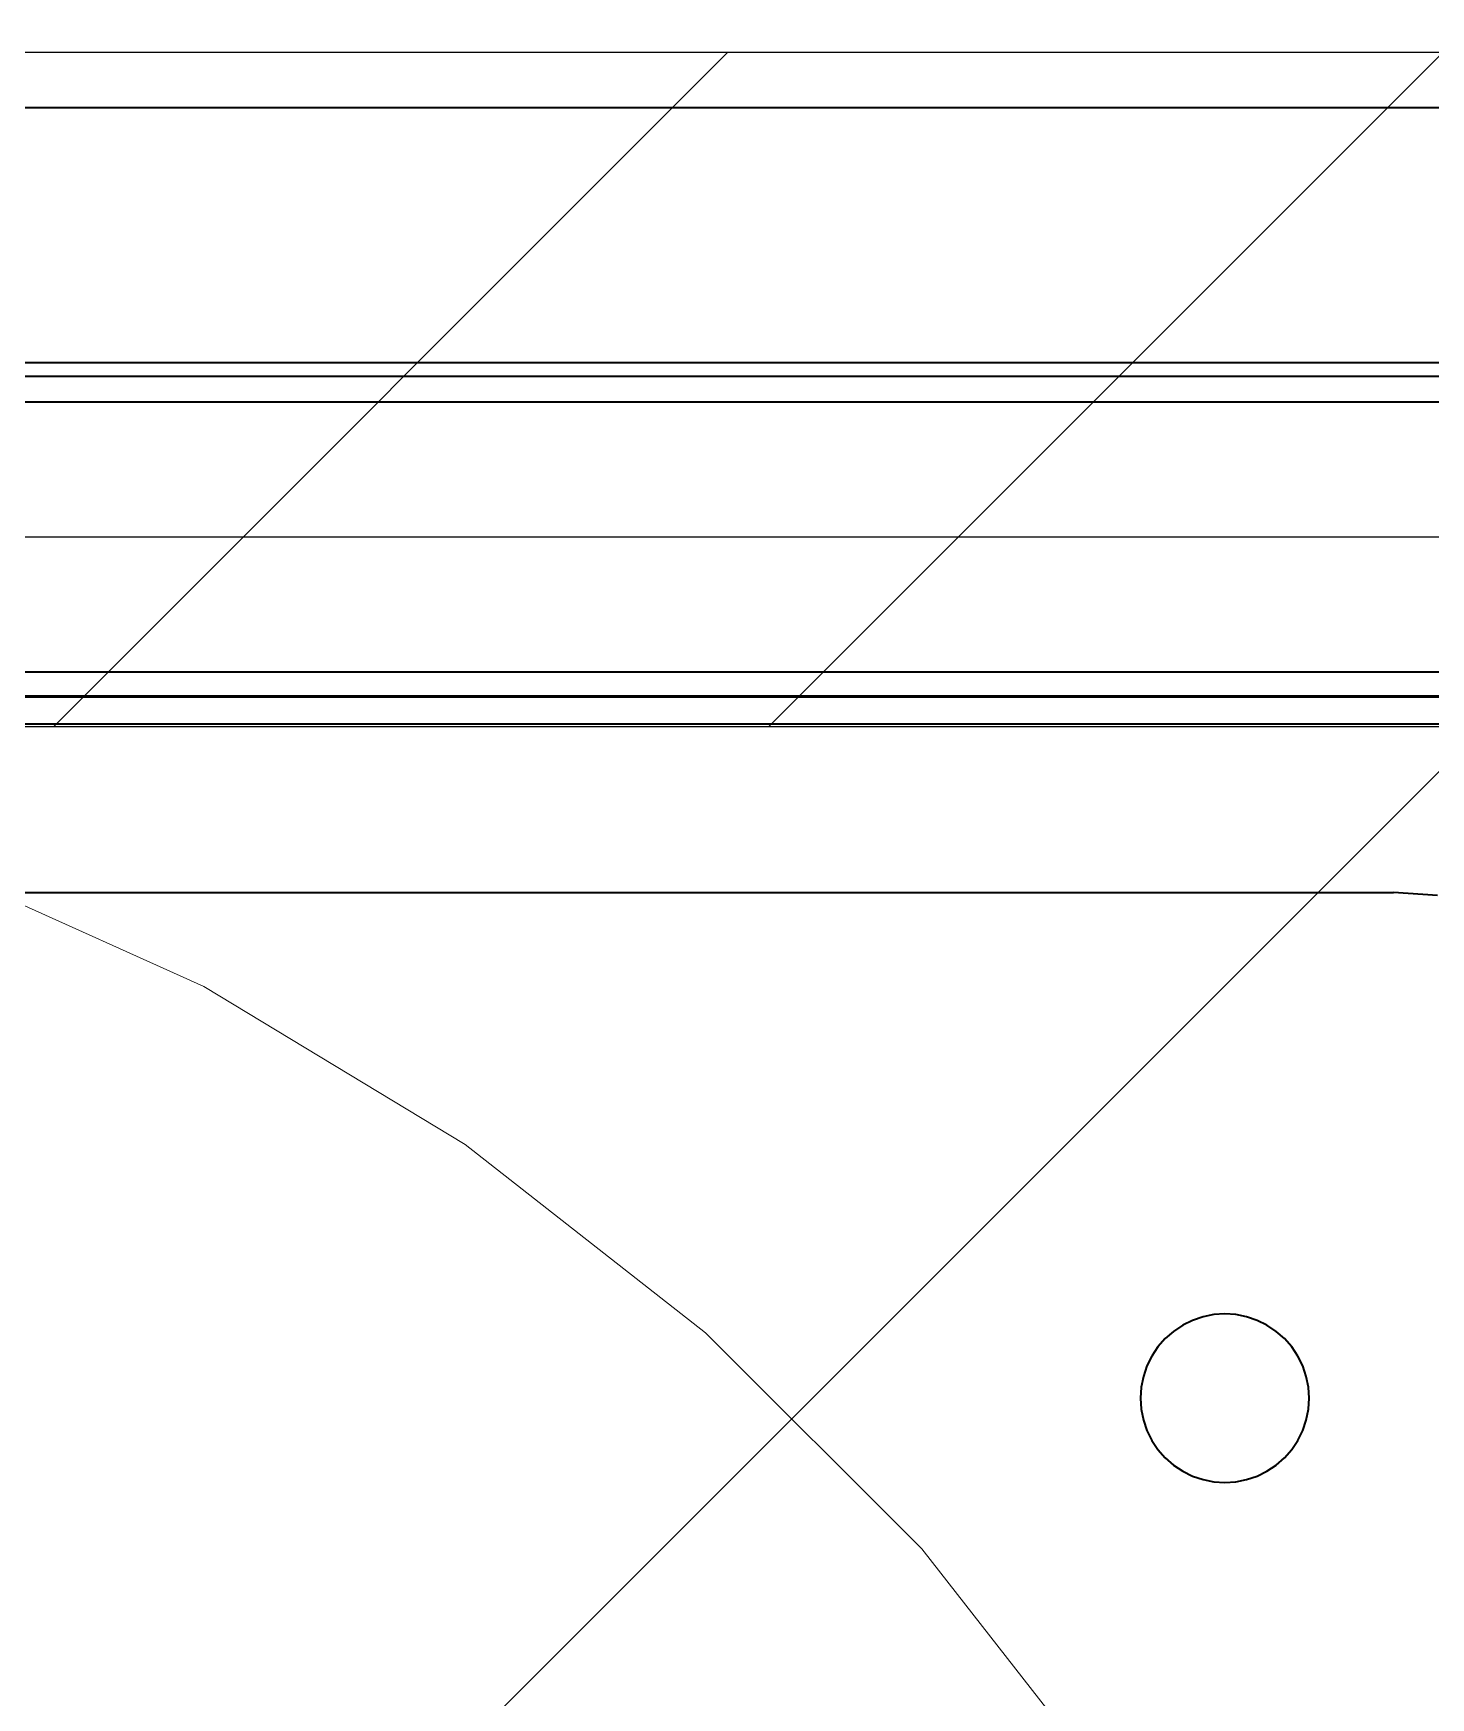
# Model space of a CAD drawing. Extents: x 0 to 756, y -25 to 420.
# Drawn here: x 372.21 to 380.5, y 292.25 to 302.13 of the extents above; entities that cross this region are included whole.
import ezdxf
from ezdxf.lldxf.tags import DXFTag

# ---------------------------------------------------------------- set-up
doc = ezdxf.new("R2010")
doc.units = 0
doc.layers.get('0').update_dxf_attribs({"lineweight": 25})
for name, color, linetype, lineweight, true_color in [('A_Geschossdecke', 7, 'Continuous', 25, 0x008080), ('L_Abluft', 2, 'Continuous', 35, 0xffff00), ('Raum', 250, 'Continuous', 13, 0x333333), ('S_Kaltwasser', 3, 'Continuous', 35, 0x00ff00), ('S_Schmutzwasser', 7, 'Continuous', 35, 0x808040), ('S_Warmwasser', 1, 'fein_strichliert', 35, 0xff0000)]:
    doc.layers.add(name, color=color, linetype=linetype, lineweight=lineweight, true_color=true_color)
for name, color, linetype, lineweight in [('A_Innenwand', 7, 'Continuous', 25), ('Möblierung', 7, 'Continuous', 13), ('S_Einrichtung', 7, 'Continuous', 35), ('Wand Holz nicht tragend', 7, 'Continuous', 13)]:
    doc.layers.add(name, color=color, linetype=linetype, lineweight=lineweight)
tags = doc.linetypes.add('fein_strichliert', pattern=[4, 1, -2, 1]).pattern_tags.tags
tags[8:9] = [DXFTag(74, 4), DXFTag(75, 0), DXFTag(340, '0'), DXFTag(46, 0.0), DXFTag(50, 0.0), DXFTag(44, 0.0), DXFTag(45, 0.0)]
tags[6:7] = [DXFTag(74, 4), DXFTag(75, 0), DXFTag(340, '0'), DXFTag(46, 0.0), DXFTag(50, 0.0), DXFTag(44, 0.0), DXFTag(45, 0.0)]
tags[4:5] = [DXFTag(74, 4), DXFTag(75, 0), DXFTag(340, '0'), DXFTag(46, 0.0), DXFTag(50, 0.0), DXFTag(44, 0.0), DXFTag(45, 0.0)]
tags = doc.linetypes.add('STRICHPUNKT2', pattern=[12.7, 6.35, -3.175, 0, -3.175]).pattern_tags.tags
tags[10:11] = [DXFTag(74, 4), DXFTag(75, 0), DXFTag(340, '0'), DXFTag(46, 0.0), DXFTag(50, 0.0), DXFTag(44, 0.0), DXFTag(45, 0.0)]
tags[8:9] = [DXFTag(74, 4), DXFTag(75, 0), DXFTag(340, '0'), DXFTag(46, 0.0), DXFTag(50, 0.0), DXFTag(44, 0.0), DXFTag(45, 0.0)]
tags[6:7] = [DXFTag(74, 4), DXFTag(75, 0), DXFTag(340, '0'), DXFTag(46, 0.0), DXFTag(50, 0.0), DXFTag(44, 0.0), DXFTag(45, 0.0)]
tags[4:5] = [DXFTag(74, 4), DXFTag(75, 0), DXFTag(340, '0'), DXFTag(46, 0.0), DXFTag(50, 0.0), DXFTag(44, 0.0), DXFTag(45, 0.0)]
tags = doc.linetypes.add('VERDECKT2_S2', pattern=[0.27, 0.2, -0.07]).pattern_tags.tags
tags[6:7] = [DXFTag(74, 4), DXFTag(75, 0), DXFTag(340, '0'), DXFTag(46, 1.0), DXFTag(50, 0.0), DXFTag(44, 0.0), DXFTag(45, 0.0)]
tags[4:5] = [DXFTag(74, 4), DXFTag(75, 0), DXFTag(340, '0'), DXFTag(46, 1.0), DXFTag(50, 0.0), DXFTag(44, 0.0), DXFTag(45, 0.0)]

# ---------------------------------------------------------------- blocks, each defined once
blk = doc.blocks.new('Referenz-A01I5XF3IE')
at = {"layer": 'Möblierung', "color": 0, "linetype": 'VERDECKT2_S2', "ltscale": 0.13}
for p, q in [((373.2213, 296.4717), (371.5684, 297.2156)), ((374.7724, 295.534), (373.2213, 296.4717)), ((376.1992, 294.4162), (374.7724, 295.534)), ((377.4809, 293.1345), (376.1992, 294.4162)), ((378.5988, 291.7077), (377.4809, 293.1345))]:
    blk.add_line(p, q, dxfattribs=at)
at = {"layer": 'Raum', "color": 0, "lineweight": -2}
blk.add_line((383.4585, 298.191), (351.2358, 298.191), dxfattribs=at)
at = {"layer": 'Wand Holz nicht tragend', "color": 0, "lineweight": 50}
blk.add_line((351.2358, 298.191), (383.4585, 298.191), dxfattribs=at)
blk = doc.blocks.new('Wand-A01I5XLBIE', base_point=(280.2792, 298.0134))
at = {"color": 0, "linetype": 'ByBlock', "lineweight": -2, "ltscale": 0.25}
for p, q in [((296.2792, 302.0134), (387.2792, 302.0134)), ((351.0792, 298.0134), (387.2792, 298.0134))]:
    blk.add_line(p, q, dxfattribs=at)
at = {"color": 0, "lineweight": -2}
for p, q in [((372.3316, 298.0134), (376.3316, 302.0134)), ((376.5742, 298.0134), (380.5742, 302.0134))]:
    blk.add_line(p, q, dxfattribs=at)
blk = doc.blocks.new('Duschwanne-A01I5XNLIE', base_point=(351.0792, 276.0287))
at = {"color": 0, "linetype": 'ByBlock', "lineweight": -2, "ltscale": 0.35}
for p, q in [((351.0792, 298.0287), (383.2792, 298.0287)), ((354.0792, 297.0287), (380.2792, 297.0287)), ((380.5403, 297.0115), (380.2792, 297.0287)), ((379.0292, 294.4617), (378.9748, 294.4253)), ((379.0879, 294.4906), (379.0292, 294.4617)), ((379.1498, 294.5116), (379.0879, 294.4906)), ((379.2139, 294.5244), (379.1498, 294.5116)), ((379.2792, 294.5287), (379.2139, 294.5244)), ((379.3445, 294.5244), (379.2792, 294.5287)), ((379.4086, 294.5116), (379.3445, 294.5244)), ((379.4705, 294.4906), (379.4086, 294.5116)), ((379.5292, 294.4617), (379.4705, 294.4906)), ((379.5836, 294.4253), (379.5292, 294.4617)), ((378.9256, 294.3822), (378.8825, 294.333)), ((378.9748, 294.4253), (378.9256, 294.3822)), ((379.6328, 294.3822), (379.5836, 294.4253)), ((379.6759, 294.333), (379.6328, 294.3822)), ((378.8462, 294.2787), (378.8173, 294.22)), ((378.8825, 294.333), (378.8462, 294.2787)), ((379.7122, 294.2787), (379.6759, 294.333)), ((379.7411, 294.22), (379.7122, 294.2787)), ((378.8173, 294.22), (378.7962, 294.1581)), ((379.7622, 294.1581), (379.7411, 294.22)), ((378.7835, 294.0939), (378.7792, 294.0287)), ((378.7962, 294.1581), (378.7835, 294.0939)), ((379.7749, 294.0939), (379.7622, 294.1581)), ((379.7792, 294.0287), (379.7749, 294.0939)), ((378.7792, 294.0287), (378.7835, 293.9634)), ((379.7749, 293.9634), (379.7792, 294.0287)), ((378.7835, 293.9634), (378.7962, 293.8992)), ((378.7962, 293.8992), (378.8173, 293.8373)), ((379.7411, 293.8373), (379.7622, 293.8992)), ((379.7622, 293.8992), (379.7749, 293.9634)), ((378.8173, 293.8373), (378.8462, 293.7787)), ((378.8462, 293.7787), (378.8825, 293.7243)), ((379.6759, 293.7243), (379.7122, 293.7787)), ((379.7122, 293.7787), (379.7411, 293.8373)), ((378.8825, 293.7243), (378.9256, 293.6751)), ((378.9256, 293.6751), (378.9748, 293.632)), ((379.5836, 293.632), (379.6328, 293.6751)), ((379.6328, 293.6751), (379.6759, 293.7243)), ((378.9748, 293.632), (379.0292, 293.5956)), ((379.0292, 293.5956), (379.0879, 293.5667)), ((379.4705, 293.5667), (379.5292, 293.5956)), ((379.5292, 293.5956), (379.5836, 293.632)), ((379.0879, 293.5667), (379.1498, 293.5457)), ((379.1498, 293.5457), (379.2139, 293.5329)), ((379.2139, 293.5329), (379.2792, 293.5287)), ((379.2792, 293.5287), (379.3445, 293.5329)), ((379.3445, 293.5329), (379.4086, 293.5457)), ((379.4086, 293.5457), (379.4705, 293.5667))]:
    blk.add_line(p, q, dxfattribs=at)
blk = doc.blocks.new('Geschossdecke-A01I5XOBIE', base_point=(114.2792, 232.1454))
at = {"color": 0, "lineweight": -2}
blk.add_line((314.9488, 232.1454), (394.2792, 311.4757), dxfattribs=at)
blk = doc.blocks.new('Abwasserleitung-A01I5XOTIE', base_point=(364.0023, 297.23))
at = {"color": 0, "linetype": 'ByBlock', "lineweight": -2, "ltscale": 0.35}
blk.add_line((386.808, 300.0902), (364.0023, 300.0902), dxfattribs=at)
blk = doc.blocks.new('Verbundrohr (Stange)-A01I5XRHIE', base_point=(365.0792, 301.6841))
at = {"color": 0, "linetype": 'ByBlock', "lineweight": -2, "ltscale": 0.35}
blk.add_line((386.9408, 301.6841), (365.0792, 301.6841), dxfattribs=at)
blk = doc.blocks.new('Verbundrohr (Stange)-A01I5XSFIE', base_point=(352.9148, 300.1724))
at = {"color": 0, "linetype": 'ByBlock', "lineweight": -2, "ltscale": 0.35}
blk.add_line((352.9148, 300.1724), (389.9706, 300.1724), dxfattribs=at)
blk = doc.blocks.new('Geschossdecke-A01I5XVJIE', base_point=(114.2792, 31.4757))
at = {"color": 0, "lineweight": -2}
blk.add_line((114.2792, 31.4757), (394.2792, 311.4757), dxfattribs=at)
blk = doc.blocks.new('Wickelfalzrohr-A01I5XVTIE', base_point=(367.1859, 298.3383))
at = {"color": 0, "linetype": 'ByBlock', "lineweight": -2, "ltscale": 0.35}
for p, q in [((382.8113, 299.9383), (367.1859, 299.9383)), ((367.1859, 299.4697), (367.1859, 299.9383)), ((382.8113, 299.4697), (382.8113, 299.9383)), ((367.1859, 298.8069), (367.1859, 299.4697)), ((382.8113, 298.8069), (382.8113, 299.4697)), ((367.1859, 298.3383), (367.1859, 298.8069)), ((382.8113, 298.3383), (382.8113, 298.8069)), ((367.1859, 298.3383), (382.8113, 298.3383))]:
    blk.add_line(p, q, dxfattribs=at)
at = {"color": 0, "linetype": 'STRICHPUNKT2', "lineweight": 25, "ltscale": 0.25}
blk.add_line((367.1859, 299.1383), (382.8113, 299.1383), dxfattribs=at)

msp = doc.modelspace()

# ---------------------------------------------------------------- block references
at = {"color": 8, "lineweight": 25, "ltscale": 0.25, "true_color": 0x808080}
msp.add_blockref('Referenz-A01I5XF3IE', (0, 0), dxfattribs=at)
at = {"layer": 'A_Geschossdecke', "ltscale": 0.25}
for name, p in [('Geschossdecke-A01I5XOBIE', (114.2792, 232.1454)), ('Geschossdecke-A01I5XVJIE', (114.2792, 31.4757))]:
    msp.add_blockref(name, p, dxfattribs=at)
at = {"layer": 'A_Innenwand', "ltscale": 0.25}
msp.add_blockref('Wand-A01I5XLBIE', (280.2792, 298.0134), dxfattribs=at)
at = {"layer": 'L_Abluft', "ltscale": 0.35}
msp.add_blockref('Wickelfalzrohr-A01I5XVTIE', (367.1859, 298.3383), dxfattribs=at)
at = {"layer": 'S_Einrichtung', "ltscale": 0.35}
msp.add_blockref('Duschwanne-A01I5XNLIE', (351.0792, 276.0287), dxfattribs=at)
at = {"layer": 'S_Kaltwasser', "ltscale": 0.35}
msp.add_blockref('Verbundrohr (Stange)-A01I5XRHIE', (365.0792, 301.6841), dxfattribs=at)
at = {"layer": 'S_Schmutzwasser', "ltscale": 0.35}
msp.add_blockref('Abwasserleitung-A01I5XOTIE', (364.0023, 297.23), dxfattribs=at)
at = {"layer": 'S_Warmwasser', "ltscale": 0.35}
msp.add_blockref('Verbundrohr (Stange)-A01I5XSFIE', (352.9148, 300.1724), dxfattribs=at)

doc.saveas('drawing.dxf')
